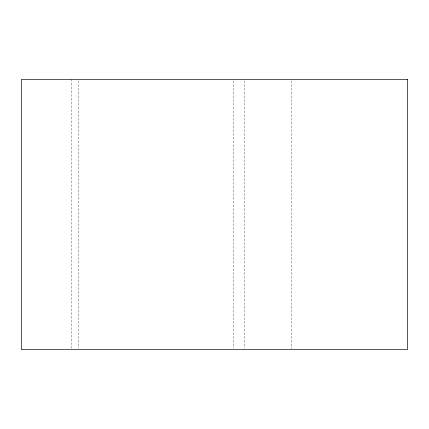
<?xml version="1.0" encoding="UTF-8"?>
<svg xmlns="http://www.w3.org/2000/svg" width="429" height="429" viewBox="0 0 429 429"><rect width="100%" height="100%" fill="white"/><g stroke="black" fill="none" stroke-linecap="round" stroke-linejoin="round"><path stroke-width="0.32" stroke-dasharray="2.15 1.61" d="M291.72 80.706L291.72 348.965M244.712 80.706L244.712 348.294M233.285 80.706L233.285 348.294M78.845 80.706L78.845 348.294M71.557 79.365L71.557 348.294"/><path stroke-width="0.64" d="M407.55 79.365L21.45 79.365L21.45 349.635L407.55 349.635L407.55 79.365"/></g></svg>
